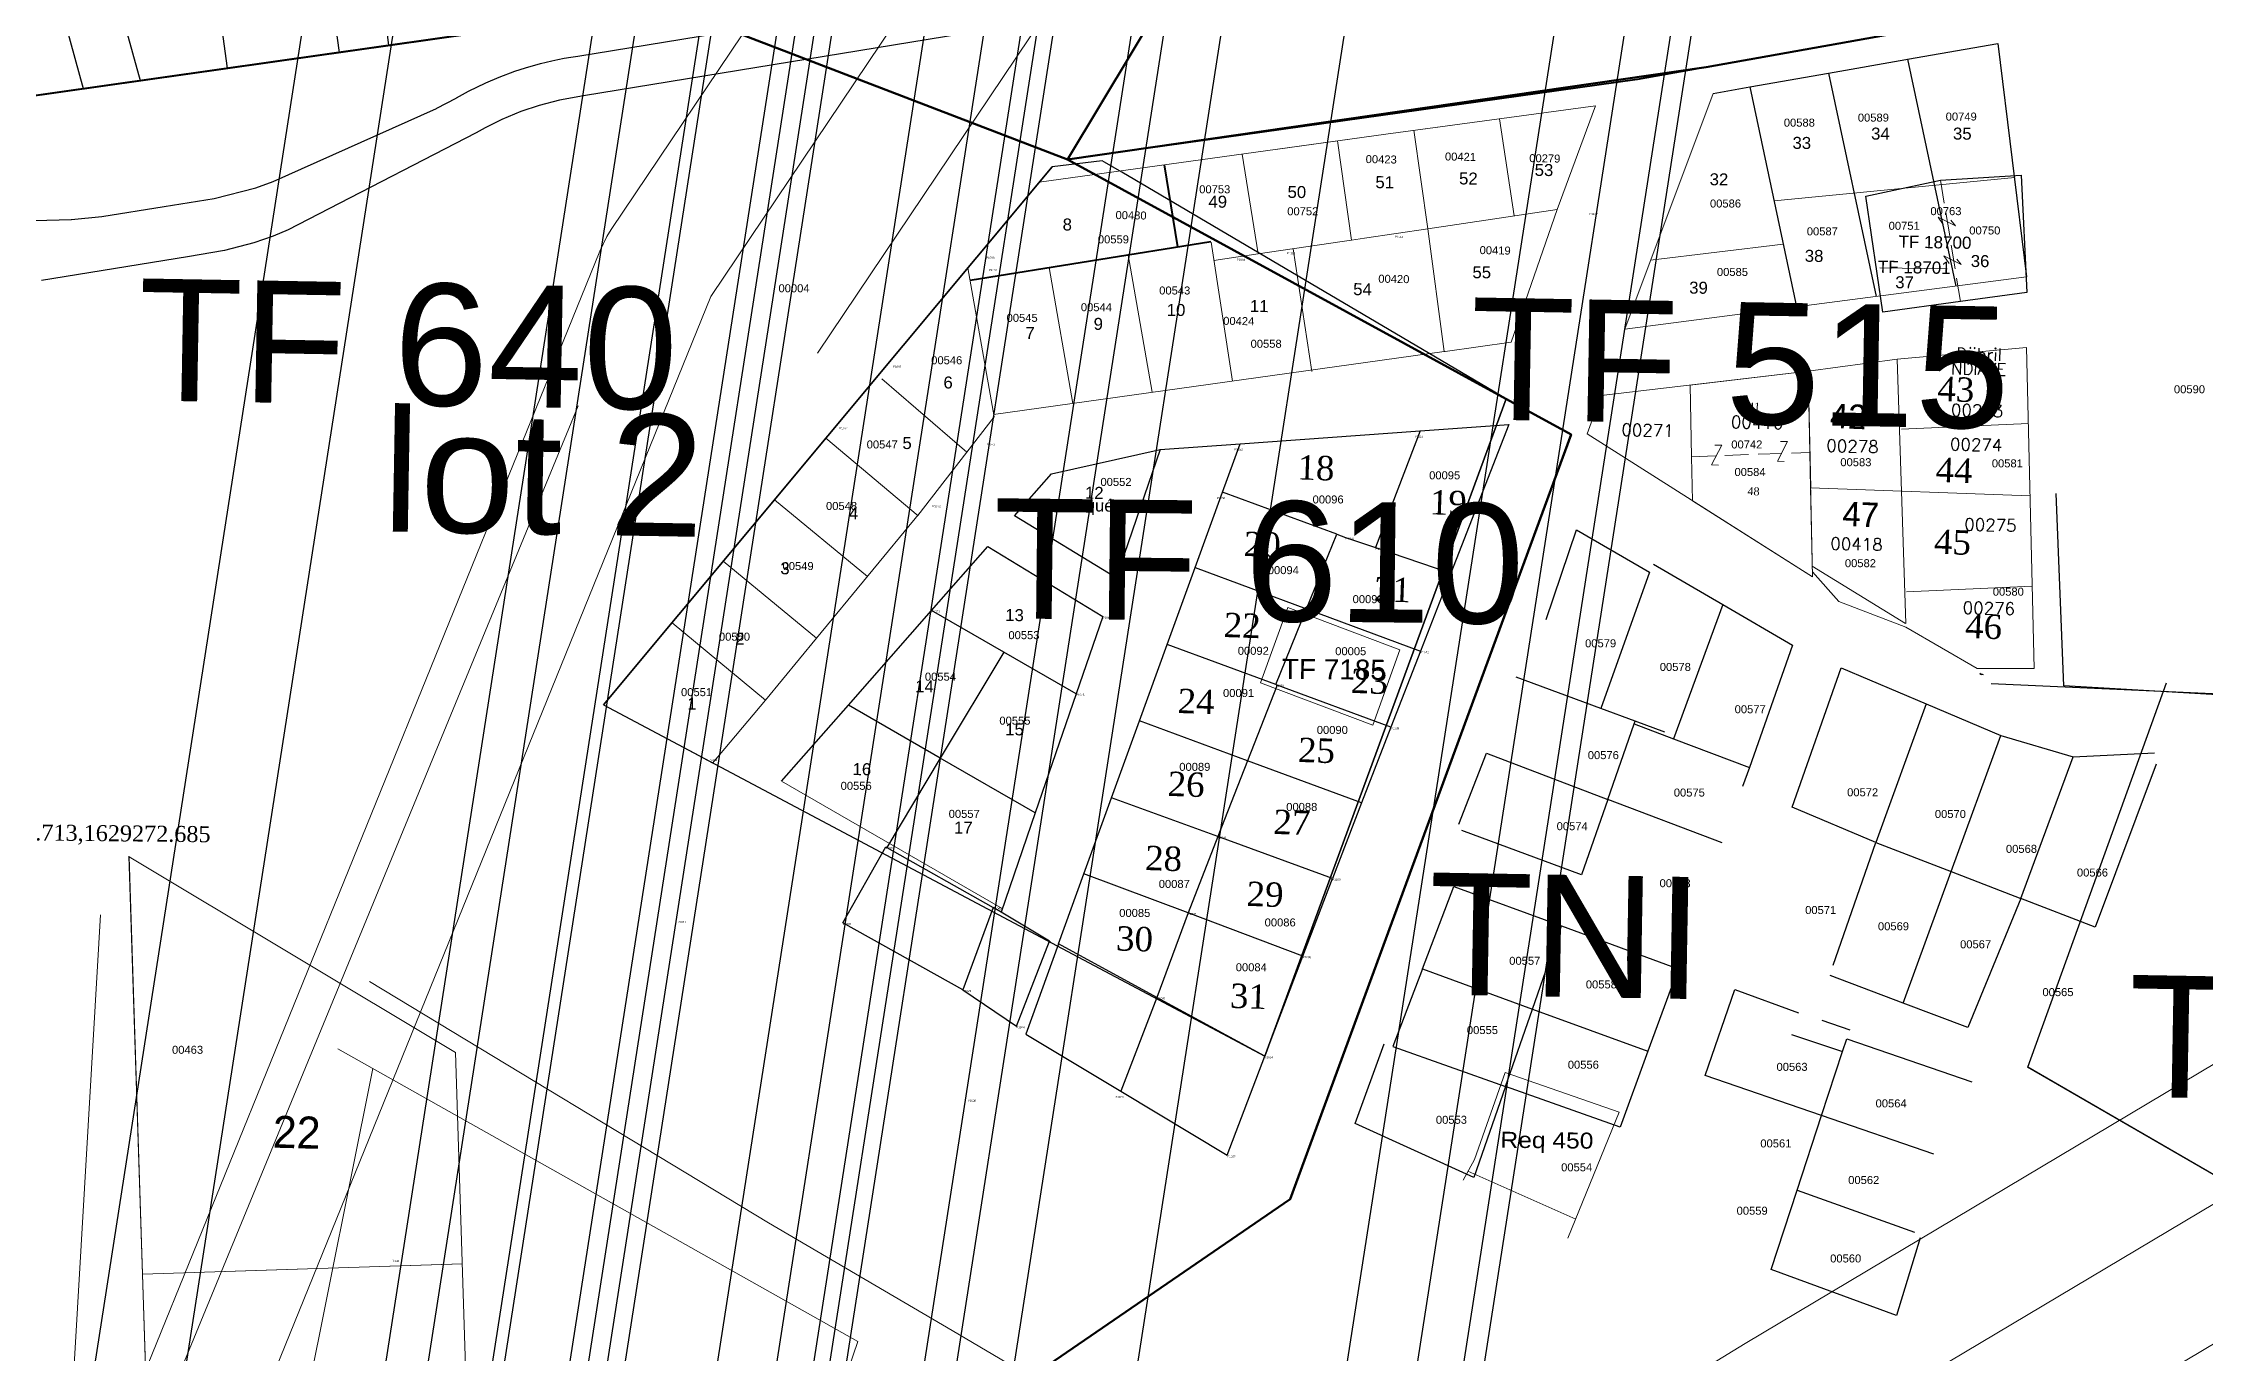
# Model space of a CAD drawing. Header units: metres. Extents: x 0 to 1324930, y 0 to 1631912.
# Drawn here: x 253454.7 to 253725, y 1629217.9 to 1629381.7 of the extents above; entities that cross this region are included whole.
import ezdxf
from ezdxf.enums import TextEntityAlignment as Align

# ---------------------------------------------------------------- set-up
doc = ezdxf.new("R2010")
doc.units = ezdxf.units.M
doc.header["$MEASUREMENT"] = 0
doc.linetypes.add('DGN Style 3', pattern=[4.156684, 2.96906, -1.187624])
for name, color, linetype, lineweight in [('610_515', 7, 'Continuous', 0), ('Autorisation de Morceller', 7, 'Continuous', 0), ('emprise_ht_pik_rufisque', 7, 'Continuous', 0), ('Haute tension', 3, 'Continuous', 0), ('MORCELLEMENT', 7, 'Continuous', 0), ('Numero Parcelles', 7, 'Continuous', 13), ('Numero_TF', 7, 'Continuous', 0), ('Régularisation', 1, 'Continuous', 40), ('Réquisition', 240, 'Continuous', 0)]:
    doc.layers.add(name, color=color, linetype=linetype, lineweight=lineweight)
for name, color, linetype in [('A_revoir_geometrie_aberrante', 7, 'Continuous'), ('A_revoir_niveau_0', 7, 'Continuous'), ('historique_numero_parcelle', 7, 'Continuous'), ('limites_parcelles', 7, 'Continuous'), ('limites_sections', 7, 'Continuous'), ('limites_tf', 7, 'Continuous'), ('numero_lot', 7, 'Continuous'), ('numero_parcelle', 7, 'Continuous'), ('toponymie', 7, 'Continuous')]:
    doc.layers.add(name, color=color, linetype=linetype)
doc.layers.add('Lignes HT Vectorisées', color=6, linetype='Continuous', lineweight=0, true_color=0xff00ff)
doc.styles.add('Style-Arial', font='arial.ttf')
doc.styles.add('Style-FANCY', font='times.ttf')
doc.styles.add('Style-Times New Roman', font='times.ttf')
doc.styles.add('Style-txt', font='txt.shx')

# ---------------------------------------------------------------- blocks, each defined once
blk = doc.blocks.new('*U81')
at = {"layer": 'Réquisition', "color": 3, "linetype": 'Continuous', "lineweight": 13}
for p, q in [((-8.340192, -0.490667, -0.000015), (-4.489091, 10.350776, -0.000015)), ((-4.489091, 10.350776, -0.000015), (9.742604, 5.4016, -0.000015)), ((9.742604, 5.4016, -0.000015), (3.361718, -10.350764, -0.000015)), ((-9.742631, -3.088123, -0.000015), (-8.340192, -0.490667, -0.000015)), ((4.325727, -7.970934, -0.000015), (-9.137345, -1.967074, -0.000015))]:
    blk.add_line(p, q, dxfattribs=at)
blk = doc.blocks.new('*U82')
at = {"lineweight": 0}
blk.add_line((-11.3837, 53.4871, -0.00005), (-7.739915, -58.608863, -0.00005), dxfattribs=at)
at = {"color": 4, "linetype": 'Continuous', "lineweight": 0}
for p, q in [((-9.688445, 1.334955, -0.00005), (30.270345, 2.628136, -0.00005)), ((-8.713782, -28.649208, -0.00005), (31.17864, -27.358175, -0.00005))]:
    blk.add_line(p, q, dxfattribs=at)
at = {"color": 2, "linetype": 'Continuous', "lineweight": 0}
for p, q in [((30.290624, 2.628792, -0.00005), (-9.679875, 1.335233, -0.00005)), ((31.221993, -27.356772, -0.00005), (-8.709497, -28.649069, -0.00005))]:
    blk.add_line(p, q, dxfattribs=at)
at = {"color": 4, "linetype": 'Continuous', "lineweight": 0, "elevation": -0.00005, "flags": 128}
blk.add_lwpolyline([(-11.3837, 53.4871), (29.4318, 29.04934), (32.173641, -57.34168), (-7.739119, -58.633371), (-11.386767, 53.581459)], dxfattribs=at)
at = {"color": 7, "linetype": 'Continuous', "lineweight": 0, "style": 'Style-FANCY'}
blk.add_text('253463.713,1629272.685', height=2, rotation=359.3981, dxfattribs=at).set_placement((-32.14218, 57.63341, -0.00005), align=Align.TOP_LEFT)
at = {"lineweight": 0, "style": 'Style-Arial'}
blk.add_text('T138', height=0.25, rotation=358.4913, dxfattribs=at).set_placement((21.572706, 3.135471, -0.00005), align=Align.TOP_LEFT)
at = {"color": 7, "linetype": 'Continuous', "lineweight": 0, "char_height": 4, "attachment_point": 5, "rotation": 358.49128458, "line_spacing_factor": 0.6, "style": 'Style-FANCY'}
for s, insert in [('\\FFANCY;22', (9.57359, 19.074029, -0.00005)), ('\\FFANCY;21', (10.421872, -13.463775, -0.00005)), ('\\FFANCY;20', (12.356067, -45.194116, -0.00005))]:
    blk.add_mtext(s, dxfattribs=dict(at, insert=insert))

msp = doc.modelspace()

# ---------------------------------------------------------------- linework, layer by layer
at = {"layer": '610_515'}
for p, q in [((253648.74, 1629373.88), (253643.96423, 1629360.91386)), ((253627.79827, 1629358.51416), (253626.0475, 1629370.80607)), ((253604.59311, 1629367.83567), (253606.59999, 1629355.36746)), ((253618.25729, 1629357.09788), (253616.51098, 1629369.49262)), ((253643.96423, 1629360.91386), (253627.79827, 1629358.51416)), ((253617.10643, 1629356.92705), (253606.59999, 1629355.36746)), ((253618.25729, 1629357.09788), (253617.10643, 1629356.92705)), ((253618.25729, 1629357.09788), (253619.88141, 1629357.33897)), ((253619.88141, 1629357.33897), (253627.79827, 1629358.51416)), ((253627.79827, 1629358.51416), (253629.85548, 1629343.16685)), ((253603.81727, 1629354.95439), (253601.05415, 1629354.54423)), ((253606.59999, 1629355.36746), (253603.81727, 1629354.95439)), ((253629.85548, 1629343.16685), (253573.53356, 1629335.29653)), ((253559.55353, 1629339.75341), (253570.17282, 1629330.58703)), ((253573.58291, 1629335.01462), (253564.06923, 1629322.66226))]:
    msp.add_line(p, q, dxfattribs=at)
at = {"layer": '610_515', "flags": 128}
msp.add_lwpolyline([(253629.85548, 1629343.16685), (253627.79827, 1629358.51416), (253643.96423, 1629360.91386), (253638.19314, 1629344.33193), (253629.98171, 1629343.18449), (253629.85548, 1629343.16685)], close=True, dxfattribs=at)
at = {"layer": 'A_revoir_geometrie_aberrante'}
for p in [(253818.61986, 1630923.38749), (253724.3939, 1630908.56345), (253783.36023, 1630905.73622), (253774.25578, 1630899.93366), (253836.71626, 1630891.34258), (253814.74338, 1630885.17909), (253827.94962, 1630881.20231), (253782.48128, 1630855.73806), (253817.74311, 1630841.65067), (253797.24446, 1630828.58239), (253747.95549, 1630826.37614), (253772.91621, 1630823.75877), (253715.06164, 1630775.13962), (253832.15824, 1630762.91725), (253758.56079, 1630716.32), (253733.98882, 1630702.58123), (253767.09052, 1630682.50395), (253854.39451, 1630680.82364), (253862.27647, 1630677.74937), (253858.70299, 1630671.267), (253842.95258, 1630663.93894), (253736.02348, 1630663.7972), (253774.846, 1630654.88448)]:
    msp.add_line(p, (0, 0), dxfattribs=at)
at = {"layer": 'A_revoir_niveau_0', "color": 7, "linetype": 'Continuous', "lineweight": 0}
for p, q in [((253663.44041, 1629375.41037), (253652.40291, 1629345.94422)), ((253622.56778, 1629370.33471), (253648.74, 1629373.88)), ((253622.56778, 1629370.33471), (253579.22197, 1629364.30829)), ((253622.56778, 1629370.33471), (253609.05647, 1629368.45621)), ((253622.56778, 1629370.33471), (253630.87738, 1629371.46033)), ((253702.63396, 1629352.4844), (253652.40291, 1629345.94422)), ((253702.85602, 1629334.17998), (253687.00339, 1629333.4442)), ((253703.33345, 1629313.86027), (253687.62176, 1629313.13103)), ((253574.60929, 1629273.58003), (253547.01618, 1629289.4809)), ((253461.89129, 1629272.77319), (253454.79167, 1629150.79479)), ((253545.37721, 1629234.2929), (253495.54015, 1629264.44635)), ((253474.71606, 1629147.88162), (253495.96005, 1629253.58168)), ((253491.57546, 1629256.05159), (253556.53847, 1629219.45683)), ((253568.36266, 1629220.83099), (253545.37721, 1629234.2929)), ((253556.53847, 1629219.45683), (253549.13345, 1629197.79933)), ((253614.09317, 1629193.94721), (253568.36266, 1629220.83099))]:
    msp.add_line(p, q, dxfattribs=at)
at = {"layer": 'A_revoir_niveau_0', "color": 2, "lineweight": 0, "ltscale": 39.366323}
for p, q in [((253703.57577, 1629303.54686), (253702.63292, 1629343.67528)), ((253696.4588, 1629303.56776), (253703.57577, 1629303.54686))]:
    msp.add_line(p, q, dxfattribs=at)
at = {"layer": 'A_revoir_niveau_0', "color": 7, "linetype": 'Continuous', "lineweight": 0, "ltscale": 39.366323}
msp.add_line((253687.52248, 1629309.17532), (253686.46721, 1629342.21317), dxfattribs=at)
at = {"layer": 'A_revoir_niveau_0', "color": 7, "linetype": 'DGN Style 3', "lineweight": 0}
msp.add_line((253660.76911, 1629330.02363), (253675.57001, 1629330.54885), dxfattribs=at)
at = {"layer": 'A_revoir_niveau_0', "color": 1, "lineweight": 0, "ltscale": 39.366323}
for p, q in [((253660.8812, 1629324.51268), (253660.76911, 1629330.02363)), ((253675.55402, 1629330.54828), (253675.64088, 1629326.14217)), ((253675.86062, 1629314.99569), (253660.8812, 1629324.51268)), ((253675.64088, 1629326.14217), (253675.86062, 1629314.99569))]:
    msp.add_line(p, q, dxfattribs=at)
at = {"layer": 'A_revoir_niveau_0', "color": 1, "linetype": 'Continuous', "elevation": 1.45707, "flags": 128}
for points in [[(253949.02626, 1629437.68151), (253789.18954, 1629414.72673), (253732.24255, 1629409.4546), (253732.18866, 1629409.44961), (253726.70953, 1629408.55376), (253522.26346, 1629375.12636), (253519.28912, 1629374.58897), (253516.73208, 1629373.91893), (253514.44781, 1629373.14816), (253512.08173, 1629372.16596), (253509.99114, 1629371.129), (253508.8548, 1629370.49309), (253489.16624, 1629360.31521), (253485.37712, 1629358.3807), (253483.4698, 1629357.58648), (253481.08455, 1629356.74738), (253477.42048, 1629355.76955), (253472.78218, 1629355.0124), (253454.53679, 1629352.03405)], [(253438.48745, 1629359.12575), (253458.25823, 1629359.67818), (253458.27138, 1629359.67855), (253458.27594, 1629359.67898), (253462.07689, 1629360.04191), (253462.08715, 1629360.04346), (253469.85113, 1629361.27414), (253476.13023, 1629362.29235), (253481.32284, 1629363.62969), (253483.48058, 1629364.42038), (253503.87972, 1629373.545), (253503.91966, 1629373.56287), (253506.36957, 1629374.83187), (253506.40495, 1629374.85019), (253507.91063, 1629375.68553), (253510.06627, 1629376.7422), (253511.73936, 1629377.4594), (253513.6992, 1629378.19235), (253515.03979, 1629378.63024), (253516.88583, 1629379.1524), (253516.89007, 1629379.15349), (253518.2971, 1629379.49044), (253518.30848, 1629379.49295), (253519.05089, 1629379.64981), (253519.83558, 1629379.80029), (253520.6786, 1629379.94462), (253520.96636, 1629379.9898), (253521.55347, 1629380.0756), (253731.55462, 1629414.40851)]]:
    msp.add_lwpolyline(points, dxfattribs=at)
at = {"layer": 'A_revoir_niveau_0', "color": 7, "lineweight": 0, "ltscale": 39.366323, "flags": 128}
for points in [[(253675.66479, 1629326.14131), (253675.35108, 1629340.73002), (253686.46721, 1629342.21317), (253702.63292, 1629343.67528), (253703.57577, 1629303.54686), (253696.4588, 1629303.56776)], [(253675.64096, 1629326.14217), (253703.06827, 1629325.14659)], [(253675.84432, 1629316.34011), (253687.49687, 1629309.16752)], [(253696.4588, 1629303.56776), (253687.5264, 1629308.73039), (253679.16721, 1629311.91709), (253675.85847, 1629315.6407)]]:
    msp.add_lwpolyline(points, dxfattribs=at)
at = {"layer": 'A_revoir_niveau_0', "color": 1, "lineweight": 0, "ltscale": 39.366323, "flags": 128}
msp.add_lwpolyline([(253675.351, 1629340.73001), (253675.5541, 1629330.5483), (253675.64096, 1629326.14218), (253675.86069, 1629314.9957), (253660.88128, 1629324.5127), (253660.76918, 1629330.02365), (253660.59323, 1629338.97514), (253675.351, 1629340.73001)], close=True, dxfattribs=at)
msp.add_lwpolyline([(253647.72648, 1629332.87038), (253675.86062, 1629314.99569)], dxfattribs=at)
at = {"layer": 'A_revoir_niveau_0', "color": 1, "lineweight": 0, "ltscale": 39.366323}
msp.add_3dface([(253675.351, 1629340.73), (253675.86062, 1629314.99569), (253647.72648, 1629332.87038), (253649.47348, 1629337.65286)], dxfattribs=at)
at = {"layer": 'Autorisation de Morceller', "color": 7, "linetype": 'Continuous', "lineweight": 0}
for p, q in [((253552.5488, 1629332.31843), (253558.95986, 1629340.00151)), ((253546.14773, 1629324.63525), (253552.5488, 1629332.31843)), ((253564.08783, 1629322.64668), (253552.5488, 1629332.31843)), ((253539.74667, 1629316.95207), (253546.14773, 1629324.63525)), ((253546.14773, 1629324.63525), (253557.7676, 1629315.04266)), ((253564.32028, 1629322.98821), (253551.40622, 1629307.32906)), ((253533.3456, 1629309.26889), (253539.74667, 1629316.95207)), ((253551.40622, 1629307.32906), (253539.74667, 1629316.95207)), ((253524.78734, 1629299.00823), (253533.3456, 1629309.26889)), ((253533.3456, 1629309.26889), (253545.03484, 1629299.61556)), ((253545.03484, 1629299.61556), (253551.40622, 1629307.32906)), ((253545.03484, 1629299.61556), (253538.39179, 1629291.74491)), ((253538.39179, 1629291.74491), (253524.78734, 1629299.00823))]:
    msp.add_line(p, q, dxfattribs=at)
at = {"layer": 'emprise_ht_pik_rufisque', "color": 1}
for p, q in [((253525.74159, 1629358.41202), (253684.0951, 1629593.89178)), ((253708.88531, 1629576.99558), (253551.50254, 1629342.95935)), ((253667.47179, 1629219.23668), (253981.39673, 1629406.27601)), ((253996.83879, 1629380.55551), (253682.97305, 1629193.55183)), ((253524.29115, 1629355.68538), (253525.19851, 1629357.54156)), ((253525.19851, 1629357.54156), (253525.74159, 1629358.41202)), ((253425.56498, 1629112.57504), (253524.29115, 1629355.68538)), ((253351.40631, 1629026.03234), (253667.47179, 1629219.23668))]:
    msp.add_line(p, q, dxfattribs=at)
at = {"layer": 'Haute tension', "color": 7, "linetype": 'Continuous', "lineweight": 0}
msp.add_line((253521.60485, 1629336.37569), (253428.10443, 1629109.57986), dxfattribs=at)
at = {"layer": 'Lignes HT Vectorisées', "color": 5, "flags": 128}
for points in [[(252300.51846, 1628679.7793), (252309.3366, 1628700.77108), (252580.07717, 1628648.77369), (252824.63213, 1628734.41955), (253013.71055, 1628846.69242), (253204.21108, 1628962.6464), (253437.57414, 1629102.28059), (253538.1889, 1629350.04156), (253696.54241, 1629585.52132), (253756.66915, 1629670.28747)], [(252300.51846, 1628679.7793), (252535.31164, 1628633.24788), (252681.57693, 1628604.66946), (252988.81854, 1628790.47889), (253359.18328, 1629013.20574), (253675.22229, 1629206.39446), (253989.1178, 1629393.41569), (254273.85418, 1629565.67267)]]:
    msp.add_lwpolyline(points, dxfattribs=at)
at = {"layer": 'limites_parcelles'}
for p, q in [((253497.9464, 1629381.42702), (253495.72782, 1629398.92302)), ((253462.82904, 1629391.69479), (253466.84443, 1629377.01768)), ((253455.97304, 1629389.80326), (253459.74636, 1629376.01126)), ((253477.7659, 1629378.56377), (253476.35486, 1629388.8498)), ((253490.31278, 1629390.9374), (253491.73756, 1629380.5433)), ((253687.74951, 1629379.67707), (253699.04251, 1629381.6592)), ((253699.04251, 1629381.6592), (253702.63396, 1629352.4844)), ((253491.73756, 1629380.5433), (253477.7659, 1629378.56377)), ((253668.03782, 1629376.2173), (253677.89367, 1629377.94718)), ((253677.89367, 1629377.94718), (253687.53134, 1629379.63877)), ((253677.89367, 1629377.94718), (253683.83701, 1629350.037)), ((253687.53134, 1629379.63877), (253687.74951, 1629379.67707)), ((253687.74951, 1629379.67707), (253693.7854, 1629351.3323)), ((253663.44041, 1629375.41037), (253668.03782, 1629376.2173)), ((253668.03782, 1629376.2173), (253673.88862, 1629348.7417)), ((253604.3266, 1629331.64213), (253626.85455, 1629333.25978)), ((253626.85455, 1629333.25978), (253621.26085, 1629318.66073)), ((253626.85455, 1629333.25978), (253637.92738, 1629334.05488)), ((253637.92738, 1629334.05488), (253630.67715, 1629315.45041)), ((253580.78201, 1629327.89581), (253594.36137, 1629330.92674)), ((253594.36131, 1629330.92656), (253588.83876, 1629314.89281)), ((253594.36131, 1629330.92656), (253604.3266, 1629331.64213)), ((253594.36137, 1629330.92674), (253594.36131, 1629330.92656)), ((253602.12655, 1629325.58245), (253604.3266, 1629331.64213)), ((253576.15404, 1629322.63064), (253580.78201, 1629327.89581)), ((253598.71687, 1629316.19132), (253602.12655, 1629325.58245)), ((253616.42127, 1629320.33896), (253602.12655, 1629325.58245)), ((253707.27414, 1629301.37825), (253706.31512, 1629325.40517)), ((253588.83876, 1629314.89281), (253576.15404, 1629322.63064)), ((253565.77685, 1629310.82465), (253572.80285, 1629318.81803)), ((253572.80285, 1629318.81803), (253587.17172, 1629310.05286)), ((253612.64166, 1629311.0254), (253616.42127, 1629320.33896)), ((253616.42127, 1629320.33896), (253617.51322, 1629319.93842)), ((253617.51322, 1629319.93842), (253621.26085, 1629318.66073)), ((253621.26085, 1629318.66073), (253630.67715, 1629315.45041)), ((253642.5727, 1629309.66459), (253646.38984, 1629320.87314)), ((253646.38984, 1629320.87314), (253655.49284, 1629315.58459)), ((253595.22054, 1629306.56152), (253598.71687, 1629316.19132)), ((253598.71687, 1629316.19132), (253612.64166, 1629311.0254)), ((253656.01442, 1629316.58083), (253664.65237, 1629311.55332)), ((253630.67715, 1629315.45041), (253626.89241, 1629305.73855)), ((253655.49284, 1629315.58459), (253649.4106, 1629298.57976)), ((253555.37296, 1629298.98829), (253565.77685, 1629310.82465)), ((253574.81356, 1629305.61713), (253565.77685, 1629310.82465)), ((253608.79467, 1629301.54577), (253612.64166, 1629311.0254)), ((253612.64166, 1629311.0254), (253626.89241, 1629305.73855)), ((253664.65237, 1629311.55332), (253658.50514, 1629294.77152)), ((253664.65237, 1629311.55332), (253673.36786, 1629306.48069)), ((253587.17172, 1629310.05286), (253583.85027, 1629300.40961)), ((253574.81356, 1629305.61713), (253566.86693, 1629292.36475)), ((253583.85027, 1629300.40961), (253574.81356, 1629305.61713)), ((253591.75912, 1629297.0279), (253595.22054, 1629306.56152)), ((253608.79467, 1629301.54577), (253595.22054, 1629306.56152)), ((253626.89241, 1629305.73855), (253623.18612, 1629296.22802)), ((253673.36786, 1629306.48069), (253667.98317, 1629291.20458)), ((253649.4106, 1629298.57976), (253638.85617, 1629302.47163)), ((253673.31932, 1629286.24598), (253679.44505, 1629303.62435)), ((253679.44505, 1629303.62435), (253690.06334, 1629299.14119)), ((253583.85027, 1629300.40961), (253578.72561, 1629285.53104)), ((253608.97924, 1629301.47757), (253605.27742, 1629292.03278)), ((253608.97924, 1629301.47757), (253608.79467, 1629301.54577)), ((253623.18612, 1629296.22802), (253608.97924, 1629301.47757)), ((253734.99811, 1629299.74839), (253707.27414, 1629301.37825)), ((253547.01618, 1629289.4809), (253555.37296, 1629298.98829)), ((253566.86693, 1629292.36475), (253555.37296, 1629298.98829)), ((253588.27017, 1629287.41843), (253591.75912, 1629297.0279)), ((253605.27742, 1629292.03278), (253591.75912, 1629297.0279)), ((253653.70311, 1629296.99693), (253649.4106, 1629298.57976)), ((253653.57431, 1629296.62718), (253653.70311, 1629296.99693)), ((253657.43153, 1629295.6221), (253653.70311, 1629296.99693)), ((253690.06334, 1629299.14119), (253683.77917, 1629281.82798)), ((253690.06334, 1629299.14119), (253699.41744, 1629295.19178)), ((253623.18612, 1629296.22802), (253619.52693, 1629286.76747)), ((253650.29345, 1629287.20833), (253653.57431, 1629296.62718)), ((253653.57431, 1629296.62718), (253658.50514, 1629294.77152)), ((253658.50514, 1629294.77152), (253667.98317, 1629291.20458)), ((253693.21484, 1629278.17838), (253699.41744, 1629295.19178)), ((253699.41744, 1629295.19178), (253708.43742, 1629292.53438)), ((253566.86693, 1629292.36475), (253560.16686, 1629281.19121)), ((253578.72561, 1629285.53104), (253566.86693, 1629292.36475)), ((253605.27742, 1629292.03278), (253601.56034, 1629282.54903)), ((253619.52693, 1629286.76747), (253605.27742, 1629292.03278)), ((253631.65486, 1629284.11334), (253635.1375, 1629292.99164)), ((253635.1375, 1629292.99164), (253650.29345, 1629287.20833)), ((253701.8917, 1629274.82227), (253708.43742, 1629292.53438)), ((253708.43742, 1629292.53438), (253718.6209, 1629293.00915)), ((253718.82995, 1629291.6216), (253711.18665, 1629271.25626)), ((253667.98317, 1629291.20458), (253667.14147, 1629288.81674)), ((253584.81303, 1629277.89657), (253588.27017, 1629287.41843)), ((253601.56034, 1629282.54903), (253588.27017, 1629287.41843)), ((253619.52693, 1629286.76747), (253615.86775, 1629277.30693)), ((253650.29345, 1629287.20833), (253647.00876, 1629277.77847)), ((253664.56338, 1629281.76311), (253650.29345, 1629287.20833)), ((253683.77917, 1629281.82798), (253673.31932, 1629286.24598)), ((253578.72561, 1629285.53104), (253574.45479, 1629273.13147)), ((253647.00876, 1629277.77847), (253632.05781, 1629283.32262)), ((253554.68359, 1629271.76828), (253560.04789, 1629281.25801)), ((253560.04789, 1629281.25801), (253560.16686, 1629281.19121)), ((253560.16686, 1629281.19121), (253573.48763, 1629273.71291)), ((253601.56034, 1629282.54903), (253597.8242, 1629273.01667)), ((253615.86775, 1629277.30693), (253601.56034, 1629282.54903)), ((253678.47202, 1629266.50674), (253683.77917, 1629281.82798)), ((253683.77917, 1629281.82798), (253693.21484, 1629278.17838)), ((253687.2207, 1629261.7368), (253693.21484, 1629278.17838)), ((253693.21484, 1629278.17838), (253701.8917, 1629274.82227)), ((253581.64674, 1629269.1758), (253584.81303, 1629277.89657)), ((253597.8242, 1629273.01667), (253584.81303, 1629277.89657)), ((253612.17994, 1629267.63247), (253615.86775, 1629277.30693)), ((253627.11236, 1629266.02968), (253631.03798, 1629276.31626)), ((253631.03798, 1629276.31626), (253644.48792, 1629271.38951)), ((253573.48763, 1629273.71291), (253569.70021, 1629263.4051)), ((253574.45479, 1629273.13147), (253573.48763, 1629273.71291)), ((253580.4963, 1629269.4994), (253574.45479, 1629273.13147)), ((253597.8242, 1629273.01667), (253593.93622, 1629262.46978)), ((253612.17994, 1629267.63247), (253597.8242, 1629273.01667)), ((253701.8917, 1629274.82227), (253695.29978, 1629258.69106)), ((253711.18665, 1629271.25626), (253701.8917, 1629274.82227)), ((253569.70021, 1629263.4051), (253554.68359, 1629271.76828)), ((253640.86952, 1629261.00246), (253644.48792, 1629271.38951)), ((253644.48792, 1629271.38951), (253659.09719, 1629266.03808)), ((253576.37089, 1629258.85606), (253580.4963, 1629269.4994)), ((253581.64674, 1629269.1758), (253577.5447, 1629257.87773)), ((253593.93622, 1629262.46978), (253581.64674, 1629269.1758)), ((253607.41013, 1629255.11744), (253612.17994, 1629267.63247)), ((253627.11236, 1629266.02968), (253623.41587, 1629256.34351)), ((253627.11236, 1629266.02968), (253640.86952, 1629261.00246)), ((253659.09719, 1629266.03808), (253655.30491, 1629255.72739)), ((253687.2207, 1629261.7368), (253678.08526, 1629265.18078)), ((253569.70021, 1629263.4051), (253576.37089, 1629258.85606)), ((253593.93622, 1629262.46978), (253589.429, 1629250.73565)), ((253607.41013, 1629255.11744), (253593.93622, 1629262.46978)), ((253662.47028, 1629252.72479), (253666.14734, 1629263.45559)), ((253666.14734, 1629263.45559), (253674.10764, 1629260.53971)), ((253695.29978, 1629258.69106), (253687.2207, 1629261.7368)), ((253637.50112, 1629251.33306), (253640.86952, 1629261.00246)), ((253640.86952, 1629261.00246), (253655.30491, 1629255.72739)), ((253677.02515, 1629259.63591), (253680.54051, 1629258.40594)), ((253577.5447, 1629257.87773), (253589.429, 1629250.73565)), ((253618.72669, 1629246.71589), (253622.35501, 1629256.66614)), ((253623.41587, 1629256.34351), (253637.50112, 1629251.33306)), ((253673.26848, 1629257.82114), (253679.6361, 1629255.70456)), ((253679.6361, 1629255.70456), (253680.15223, 1629257.27842)), ((253680.15223, 1629257.27842), (253695.80471, 1629251.90766)), ((253602.73015, 1629242.74209), (253607.41013, 1629255.11744)), ((253655.30491, 1629255.72739), (253651.8158, 1629246.241)), ((253677.01476, 1629247.71116), (253679.6361, 1629255.70456)), ((253637.50112, 1629251.33306), (253633.53553, 1629239.94936)), ((253651.8158, 1629246.241), (253637.50112, 1629251.33306)), ((253677.01476, 1629247.71116), (253662.47028, 1629252.72479)), ((253589.429, 1629250.73565), (253602.73015, 1629242.74209)), ((253633.53553, 1629239.94936), (253618.72669, 1629246.71589)), ((253673.95947, 1629238.39446), (253677.01476, 1629247.71116)), ((253691.04483, 1629242.87485), (253677.01476, 1629247.71116)), ((253670.6967, 1629228.44512), (253673.95947, 1629238.39446)), ((253673.95947, 1629238.39446), (253688.60562, 1629233.13215)), ((253689.33879, 1629232.4101), (253686.36991, 1629222.7295)), ((253686.36991, 1629222.7295), (253670.6967, 1629228.44512))]:
    msp.add_line(p, q, dxfattribs=at)
at = {"layer": 'limites_sections', "color": 112, "linetype": 'Continuous', "lineweight": 40, "flags": 128}
for points in [[(254266.72124, 1629287.51673), (254172.48417, 1629409.31925), (254097.22164, 1629442.49494), (254024.76813, 1629444.48435), (253971.49352, 1629433.82949), (253653.94722, 1629377.17001), (253582.75022, 1629367.14207), (253798.76793, 1629726.38387), (253856.42036, 1629838.71662), (253802.99925, 1630025.997), (253799.36956, 1630038.16252), (253786.53856, 1630083.23103), (253799.36956, 1630038.16252), (253907.40539, 1630046.33621), (253955.51113, 1630039.11967), (254024.76813, 1629997.35713), (254129.31023, 1629944.47073), (254144.35091, 1629962.85453), (254275.33492, 1629929.18652)], [(254266.72124, 1629287.51673), (254172.48417, 1629409.31925), (254097.22164, 1629442.49494), (254024.76813, 1629444.48435), (253971.49352, 1629433.82949), (253662.59302, 1629378.69766), (253582.75022, 1629367.14207), (253798.76793, 1629726.38387), (253856.42036, 1629838.71662), (253802.99925, 1630025.997), (253799.36956, 1630038.16252), (253786.53856, 1630083.23103), (253799.36956, 1630038.16252), (253907.40539, 1630046.33621), (253955.51113, 1630039.11967), (254024.76813, 1629997.35713), (254129.31023, 1629944.47073), (254144.35091, 1629962.85453), (254275.33492, 1629929.18652)], [(253799.36956, 1630038.16252), (253856.42032, 1629838.7166), (253798.76793, 1629726.38384), (253582.75022, 1629367.14207), (253514.63591, 1629393.29182), (253503.68044, 1629399.74735), (253463.16064, 1629612.88736), (253394.94697, 1629619.27583), (253335.50021, 1629603.46312), (253325.48823, 1629598.58362), (253296.43383, 1629591.04183), (253239.42311, 1629594.89294), (253258.48029, 1629694.07782), (253239.84941, 1629709.10854), (253235.59543, 1629794.86585), (253237.80426, 1629775.92513), (253237.80426, 1629775.92513), (253264.68264, 1629775.42816), (253276.08156, 1629797.15961), (253283.21815, 1629825.84344), (253264.42056, 1629860.90563), (253292.36857, 1629875.25951), (253349.87463, 1629905.00727), (253520.67758, 1630008.00346)], [(252919.31833, 1629642.67521), (253000.11128, 1629763.48946), (253052.3, 1629847.28), (253052.3, 1629847.28), (253140.06562, 1629837.2331), (253140.06562, 1629837.2331), (253235.59543, 1629794.86585), (253239.84941, 1629709.10854), (253258.48029, 1629694.07782), (253239.42311, 1629594.89294), (253296.43383, 1629591.04183), (253325.48823, 1629598.58362), (253335.48931, 1629603.43379), (253394.94697, 1629619.27583), (253463.16064, 1629612.88736), (253503.68044, 1629399.74735), (253514.63591, 1629393.29182), (253582.75022, 1629367.14207), (253645.72438, 1629332.79686), (253610.60438, 1629237.23282), (253568.74235, 1629208.53636), (253491.69353, 1628988.97111), (253348.98947, 1629069.99709), (252794.47787, 1629392.61618)]]:
    msp.add_lwpolyline(points, dxfattribs=at)
msp.add_lwpolyline([(254266.73016, 1629287.7978), (254255.5318, 1628934.7207), (254250.7693, 1628842.2487), (254252.60445, 1628732.8039), (254244.31396, 1628604.77554), (254169.03575, 1628626.00115), (253998.55698, 1628699.30707), (253949.11819, 1628726.58373), (253891.31746, 1628762.51784), (253742.5859, 1628844.83871), (253570.65522, 1628943.91608), (253545.43077, 1628958.16046), (253491.69353, 1628988.97111), (253568.74235, 1629208.53636), (253610.60438, 1629237.23282), (253645.72438, 1629332.79686), (253582.75022, 1629367.14207), (253662.59302, 1629378.69766), (253971.49352, 1629433.82949), (254024.76813, 1629444.48435), (254097.22164, 1629442.49494), (254172.48417, 1629409.31925), (254266.73016, 1629287.7978)], close=True, dxfattribs=at)
at = {"layer": 'limites_tf', "color": 5, "linetype": 'Continuous', "lineweight": 40}
for p, q in [((253524.28096, 1629385.16027), (253372.40071, 1629363.62859)), ((253524.28533, 1629385.15616), (253418.30187, 1629370.13577)), ((253491.73756, 1629380.5433), (253418.30187, 1629370.13577))]:
    msp.add_line(p, q, dxfattribs=at)
at = {"layer": 'limites_tf', "color": 1, "linetype": 'Continuous', "lineweight": 30}
for p, q in [((253524.78734, 1629299.00823), (253580.82663, 1629366.23325)), ((253637.58475, 1629337.26499), (253607.41013, 1629255.11744))]:
    msp.add_line(p, q, dxfattribs=at)
at = {"layer": 'limites_tf', "color": 5, "linetype": 'Continuous', "lineweight": 30}
for p, q in [((253691.87, 1629364.59), (253701.94, 1629365.21)), ((253701.94, 1629365.21), (253702.67, 1629350.53)), ((253702.67, 1629350.53), (253694.37, 1629349.41)), ((253702.76897, 1629253.74649), (253720.12859, 1629301.76007)), ((253769.87445, 1629214.89994), (253702.76567, 1629253.73736)), ((253769.87775, 1629214.90907), (253702.76897, 1629253.74649))]:
    msp.add_line(p, q, dxfattribs=at)
at = {"layer": 'limites_tf', "color": 7, "linetype": 'DGN Style 3', "lineweight": 0}
msp.add_line((253694.37, 1629349.41), (253691.87, 1629364.59), dxfattribs=at)
at = {"layer": 'limites_tf', "color": 5, "linetype": 'Continuous', "lineweight": 40, "flags": 128}
msp.add_lwpolyline([(253408.96531, 1629421.46835), (253418.11281, 1629371.17526), (253418.30187, 1629370.13577), (253425.35048, 1629371.13417), (253427.90537, 1629371.38142), (253436.31189, 1629372.68784), (253436.31204, 1629372.68679), (253492.11541, 1629380.59098), (253524.29401, 1629385.14884), (253514.62529, 1629393.30075), (253514.63064, 1629393.3071), (253513.96916, 1629393.86425), (253408.68607, 1629423.05909), (253408.96531, 1629421.46835)], close=True, dxfattribs=at)
at = {"layer": 'limites_tf', "color": 5, "lineweight": 40, "flags": 128}
msp.add_lwpolyline([(253436.31182, 1629372.68824), (253524.28533, 1629385.15616), (253514.62529, 1629393.30075), (253514.63064, 1629393.3071), (253513.96916, 1629393.86425), (253408.68607, 1629423.05909), (253408.72915, 1629422.82199), (253408.97482, 1629421.47007), (253408.96531, 1629421.46835), (253418.11281, 1629371.17526), (253418.30187, 1629370.13577), (253425.35041, 1629371.13473), (253436.31182, 1629372.68824)], close=True, dxfattribs=at)
at = {"layer": 'limites_tf', "color": 5, "linetype": 'Continuous', "lineweight": 30, "flags": 128}
for points in [[(253587.1043, 1629366.99693), (253580.82592, 1629366.23284), (253524.78664, 1629299.00782), (253607.41013, 1629255.11744), (253637.58475, 1629337.26499), (253636.86593, 1629337.68836), (253589.54479, 1629365.55953), (253587.39625, 1629366.82497), (253587.1043, 1629366.99693)], [(253691.87, 1629364.59), (253701.94, 1629365.21), (253702.67, 1629350.53), (253694.37, 1629349.41), (253684.67, 1629348.09), (253682.53, 1629362.57), (253691.87, 1629364.59)]]:
    msp.add_lwpolyline(points, close=True, dxfattribs=at)
msp.add_lwpolyline([(253698.21755, 1629301.6818), (253721.29439, 1629300.63629), (253741.42931, 1629299.72407), (253742.53979, 1629299.67376)], dxfattribs=at)
at = {"layer": 'limites_tf', "color": 5, "linetype": 'Continuous', "lineweight": 30, "extrusion": (0, 0, -1)}
msp.add_arc((-253697.29164, 1629303.78574), 1, 272.569075, 300.339233, dxfattribs=at)
at = {"layer": 'limites_tf', "color": 5, "linetype": 'Continuous', "lineweight": 30}
msp.add_arc((253697.29164, 1629303.78574), 1, 239.660767, 256.144589, dxfattribs=at)
at = {"layer": 'MORCELLEMENT', "color": 7, "linetype": 'Continuous', "lineweight": 0}
for p, q in [((253573.58291, 1629335.01462), (253570.32355, 1629353.6337)), ((253583.44322, 1629336.68129), (253580.47145, 1629353.65748)), ((253593.35287, 1629338.06604), (253590.3476, 1629355.23365)), ((253610.94593, 1629356.01258), (253613.31289, 1629340.68155))]:
    msp.add_line(p, q, dxfattribs=at)
at = {"layer": 'MORCELLEMENT', "color": 7, "linetype": 'Continuous', "lineweight": 0, "flags": 128}
msp.add_lwpolyline([(253600.69909, 1629356.84397), (253603.38185, 1629339.46747)], dxfattribs=at)
at = {"layer": 'numero_lot', "color": 1, "linetype": 'Continuous', "lineweight": 0}
msp.add_line((253684.28749, 1629353.60238, -555362.70023), (253692.72546, 1629353.51373, -555362.70023), dxfattribs=at)
at = {"layer": 'numero_lot', "color": 7, "linetype": 'Continuous', "lineweight": 0, "elevation": -555362.70023, "flags": 128}
for points in [[(253692.21545, 1629359.01528), (253691.56822, 1629359.96271), (253693.74073, 1629358.87032), (253693.17709, 1629359.5605)], [(253692.93645, 1629354.16693), (253692.28922, 1629355.11436), (253694.46173, 1629354.02197), (253693.89809, 1629354.71215)]]:
    msp.add_lwpolyline(points, dxfattribs=at)
at = {"layer": 'numero_tf', "color": 5, "linetype": 'Continuous', "lineweight": 13}
for p, q in [((253606.89003, 1629301.75548), (253610.29902, 1629311.16019)), ((253610.29902, 1629311.16019), (253624.31424, 1629305.87267)), ((253624.31424, 1629305.87267), (253620.90526, 1629296.46796)), ((253620.90526, 1629296.46796), (253606.89003, 1629301.75548))]:
    msp.add_line(p, q, dxfattribs=at)
at = {"layer": 'Régularisation', "color": 7, "linetype": 'Continuous', "lineweight": 0}
for p, q in [((253636.7646, 1629372.25781), (253638.57799, 1629360.11432)), ((253671.07021, 1629361.97706), (253701.17627, 1629364.9081)), ((253672.21939, 1629356.58051), (253655.64461, 1629354.59838))]:
    msp.add_line(p, q, dxfattribs=at)
at = {"layer": 'Régularisation', "color": 1, "linetype": 'Continuous', "lineweight": 40}
for p, q in [((253596.54449, 1629356.23889), (253594.89846, 1629366.48781)), ((253570.597, 1629352.07159), (253600.68973, 1629356.90463))]:
    msp.add_line(p, q, dxfattribs=at)
at = {"layer": 'Régularisation', "color": 7, "linetype": 'Continuous', "lineweight": 0, "flags": 128}
for points in [[(253663.66435, 1629331.48061), (253664.54484, 1629331.47136), (253663.26894, 1629329.0261), (253664.10538, 1629328.96292)], [(253671.8858, 1629331.92391), (253672.76629, 1629331.91466), (253671.49038, 1629329.4694), (253672.32682, 1629329.40622)]]:
    msp.add_lwpolyline(points, dxfattribs=at)

# ---------------------------------------------------------------- block references
at = {"layer": 'A_revoir_niveau_0', "lineweight": 0}
msp.add_blockref('*U82', (253476.85121, 1629226.53846, 0.00005), dxfattribs=at)
at = {"layer": 'Réquisition', "color": 3, "linetype": 'Continuous', "lineweight": 13}
msp.add_blockref('*U81', (253641.95109, 1629242.71322, 0.00002), dxfattribs=at)

# ---------------------------------------------------------------- texts
at = {"layer": 'Autorisation de Morceller', "color": 4, "linetype": 'Continuous', "lineweight": 0, "style": 'Style-Arial'}
msp.add_text('Mosquée', height=1.5, rotation=359.3981, dxfattribs=at).set_placement((253581.08221, 1629324.73623), align=Align.TOP_LEFT)
at = {"layer": 'historique_numero_parcelle', "color": 7, "lineweight": 0, "style": 'Style-txt'}
msp.add_text('00416', height=1.524, rotation=358.72223, dxfattribs=at).set_placement((253668.94541, 1629334.2892), align=Align.MIDDLE_CENTER)
at = {"layer": 'historique_numero_parcelle', "color": 7, "lineweight": 13, "char_height": 1, "attachment_point": 1, "rotation": 359.0027744, "line_spacing_factor": 0.6, "style": 'Style-txt'}
for s, insert in [('\\fArial|b0|i0|c00|p39;00480', (253588.77345, 1629360.71971)), ('\\fArial|b0|i0|c00|p39;00424', (253602.23069, 1629347.50626))]:
    msp.add_mtext(s, dxfattribs=dict(at, insert=insert))
at = {"layer": 'historique_numero_parcelle', "color": 7, "lineweight": 0, "char_height": 1, "attachment_point": 1, "rotation": 0.0427999, "line_spacing_factor": 0.6, "style": 'Style-txt'}
for s, insert in [('\\fArial|b0|i0|c00|p39;00751', (253685.39194, 1629359.37376)), ('\\fArial|b0|i0|c00|p39;00750', (253695.46886, 1629358.78848)), ('\\fArial|b0|i0|c00|p39;00584', (253666.12338, 1629328.60976))]:
    msp.add_mtext(s, dxfattribs=dict(at, insert=insert))
at = {"layer": 'Numero Parcelles', "color": 210, "lineweight": 0, "style": 'Style-txt'}
for s, p in [('00273', (253696.45005, 1629335.7771)), ('00271', (253655.25675, 1629333.33047)), ('00278', (253680.87316, 1629331.33045)), ('00274', (253696.32463, 1629331.52114)), ('00275', (253698.11678, 1629321.49115)), ('00418', (253681.37582, 1629319.10881)), ('00276', (253697.91517, 1629311.08563))]:
    msp.add_text(s, height=1.524, rotation=358.72223, dxfattribs=at).set_placement(p, align=Align.MIDDLE_CENTER)
at = {"layer": 'Numero Parcelles', "color": 4, "lineweight": 0, "insert": (253696.653, 1629341.91424), "char_height": 1.524, "attachment_point": 5, "rotation": 358.7222551, "line_spacing_factor": 0.72, "style": 'Style-txt'}
msp.add_mtext('Djibril\\PNDIAYE', dxfattribs=at)
at = {"layer": 'numero_lot', "color": 7, "linetype": 'Continuous', "lineweight": 0, "style": 'Style-Arial'}
for s, p in [('33', (253673.38115, 1629369.9916)), ('34', (253683.20763, 1629371.1509)), ('35', (253693.4402, 1629371.1509)), ('51', (253621.2536, 1629365.08206)), ('52', (253631.7094, 1629365.54326)), ('53', (253641.15707, 1629366.60981)), ('32', (253663.02757, 1629365.43861)), ('49', (253600.38145, 1629362.64938)), ('50', (253610.2694, 1629363.86027)), ('8', (253582.16256, 1629359.79323)), ('55', (253633.38277, 1629353.8283)), ('38', (253674.91571, 1629355.87875)), ('36', (253695.66135, 1629355.22846)), ('54', (253618.47497, 1629351.70962)), ('39', (253660.47139, 1629351.89995)), ('37', (253686.22673, 1629352.57572)), ('10', (253595.1736, 1629349.12142)), ('11', (253605.56445, 1629349.60377)), ('7', (253577.50247, 1629346.21927)), ('9', (253586.03622, 1629347.37115)), ('6', (253567.26686, 1629340.05628)), ('5', (253562.13972, 1629332.48701)), ('12', (253584.95433, 1629326.27063)), ('4', (253555.45492, 1629323.6958)), ('3', (253546.88208, 1629316.83571)), ('13', (253574.98492, 1629310.99151)), ('2', (253541.23809, 1629308.03357)), ('1', (253535.25446, 1629299.93)), ('14', (253563.73513, 1629302.08923)), ('15', (253574.98277, 1629296.72146)), ('16', (253555.90618, 1629291.73897)), ('17', (253568.58351, 1629284.43351))]:
    msp.add_text(s, height=1.5, rotation=359.3981, dxfattribs=at).set_placement(p, align=Align.TOP_LEFT)
at = {"layer": 'numero_lot', "color": 7, "linetype": 'Continuous', "lineweight": 0}
for s, height, style, p in [('43', 3.048, 'Style-FANCY', (253693.80515, 1629338.44786)), ('41', 0.999905, 'Style-Times New Roman', (253668.57539, 1629336.27324)), ('44', 3.048, 'Style-FANCY', (253693.57946, 1629328.32974)), ('48', 0.999905, 'Style-Times New Roman', (253668.50155, 1629325.70815)), ('45', 3.048, 'Style-FANCY', (253693.37925, 1629319.35336)), ('46', 3.048, 'Style-FANCY', (253697.27096, 1629308.82372))]:
    msp.add_text(s, height=height, rotation=357.72223, dxfattribs=dict(at, style=style)).set_placement(p, align=Align.MIDDLE_CENTER)
at = {"layer": 'numero_lot', "color": 7, "linetype": 'Continuous', "lineweight": 0, "style": 'Style-Arial'}
msp.add_text('lot 2', height=15.24, rotation=359.0028, dxfattribs=at).set_placement((253497.00385, 1629320.6961))
at = {"layer": 'numero_lot', "color": 7, "linetype": 'Continuous', "lineweight": 13, "style": 'Style-FANCY'}
for s, p in [('18', (253613.82481, 1629328.63712)), ('19', (253630.36495, 1629324.27731)), ('20', (253607.11057, 1629319.07306)), ('21', (253623.38026, 1629313.42714)), ('22', (253604.60245, 1629308.93911)), ('23', (253620.50165, 1629301.95917)), ('24', (253598.84428, 1629299.44679)), ('25', (253613.88976, 1629293.33043)), ('26', (253597.60021, 1629289.09141)), ('27', (253610.80867, 1629284.33751)), ('28', (253594.78022, 1629279.82786)), ('29', (253607.46183, 1629275.34923)), ('30', (253591.14906, 1629269.78022)), ('31', (253605.37873, 1629262.61378))]:
    msp.add_text(s, height=3.048, rotation=358, dxfattribs=at).set_placement(p, align=Align.MIDDLE_CENTER)
at = {"layer": 'numero_lot', "color": 7, "linetype": 'Continuous', "lineweight": 0, "char_height": 3.047709, "attachment_point": 5, "rotation": 357.7222369, "line_spacing_factor": 0.6, "style": 'Style-FANCY'}
for s, insert in [('\\FFANCY;42', (253680.33182, 1629335.05684)), ('\\FFANCY;42', (253680.35742, 1629335.06464)), ('\\FFANCY;47', (253681.88971, 1629322.81153)), ('\\FFANCY;47', (253681.91531, 1629322.81933))]:
    msp.add_mtext(s, dxfattribs=dict(at, insert=insert))
at = {"layer": 'numero_parcelle', "color": 5, "style": 'Style-Arial'}
for s, rotation, p in [('00559', 0.0028, (253586.55793, 1629357.6779)), ('00419', 359.0028, (253634.2792, 1629356.33709)), ('00543', 0.0028, (253594.22327, 1629351.29038)), ('00420', 359.0028, (253621.61878, 1629352.76855)), ('00544', 0.0028, (253584.43052, 1629349.19921)), ('00545', 0.0028, (253575.15108, 1629347.87085)), ('00558', 0.0028, (253605.64373, 1629344.63319)), ('00546', 0.0028, (253565.7281, 1629342.57202)), ('00547', 0.0028, (253557.66484, 1629332.05385)), ('00552', 0.0028, (253586.88328, 1629327.36961)), ('00548', 0.0028, (253552.58043, 1629324.36699)), ('00549', 0.0028, (253547.1488, 1629316.85836)), ('00550', 0.0028, (253539.19713, 1629308.03347)), ('00553', 0.0028, (253575.37717, 1629308.22448)), ('00554', 0.0028, (253564.93719, 1629303.03818)), ('00551', 0.0028, (253534.45961, 1629301.10372)), ('00555', 0.0028, (253574.24677, 1629297.54255)), ('00556', 0.0028, (253554.40842, 1629289.3996)), ('00557', 0.0028, (253567.91349, 1629285.89682))]:
    msp.add_text(s, height=1, rotation=rotation, dxfattribs=at).set_placement(p, align=Align.TOP_LEFT)
at = {"layer": 'numero_parcelle', "color": 5, "char_height": 1, "attachment_point": 1, "line_spacing_factor": 0.6, "style": 'Style-txt'}
for s, insert, rotation in [('\\fArial|b0|i0|c00|p39;00589', (253681.53962, 1629372.89043), 0.0427999), ('\\fArial|b0|i0|c00|p39;00749', (253692.52122, 1629373.02148), 0.0427999), ('\\fArial|b0|i0|c00|p39;00588', (253672.28809, 1629372.26198), 0.0427999), ('\\fArial|b0|i0|c00|p39;00423', (253620.04138, 1629367.7141), 359.0027744), ('\\fArial|b0|i0|c00|p39;00421', (253629.94732, 1629368.03843), 359.0027744), ('\\fArial|b0|i0|c00|p39;00279', (253640.48477, 1629367.83227), 359.0027744), ('\\fArial|b0|i0|c00|p39;00753', (253599.22206, 1629363.93288), 0.0427999), ('\\fArial|b0|i0|c00|p39;00586', (253663.06032, 1629362.15634), 0.0427999), ('\\fArial|b0|i0|c00|p39;00752', (253610.22521, 1629361.1837), 0.0427999), ('\\fArial|b0|i0|c00|p39;00763', (253690.60997, 1629361.20012), 0.0427999), ('\\fArial|b0|i0|c00|p39;00587', (253675.16099, 1629358.67912), 0.0427999), ('\\fArial|b0|i0|c00|p39;00585', (253663.92821, 1629353.60525), 0.0427999), ('\\fArial|b0|i0|c00|p39;00004', (253546.63993, 1629351.56639), 0.0028075), ('\\fArial|b0|i0|c00|p39;00590', (253721.04758, 1629338.94547), 0.0427999), ('\\fArial|b0|i0|c00|p39;00742', (253665.72255, 1629332.05343), 0.0427999), ('\\fArial|b0|i0|c00|p39;00583', (253679.35495, 1629329.83241), 0.0427999), ('\\fArial|b0|i0|c00|p39;00581', (253698.28375, 1629329.68715), 0.0427999), ('\\fArial|b0|i0|c00|p39;00095', (253627.961, 1629328.19698, -555362.70023), 0.0028075), ('\\fArial|b0|i0|c00|p39;00096', (253613.39243, 1629325.17979), 0.0028075), ('\\fArial|b0|i0|c00|p39;00094', (253607.79572, 1629316.34945), 0.0028075), ('\\fArial|b0|i0|c00|p39;00582', (253679.92155, 1629317.21618), 0.0427999), ('\\fArial|b0|i0|c00|p39;00580', (253698.40634, 1629313.65399), 0.0427999), ('\\fArial|b0|i0|c00|p39;00093', (253618.39655, 1629312.72506), 0.0028075), ('\\fArial|b0|i0|c00|p39;00092', (253604.04264, 1629306.26705), 0.0028075), ('\\fArial|b0|i0|c00|p39;00005', (253616.22055, 1629306.21706), 0.0028075), ('\\fArial|b0|i0|c00|p39;00579', (253647.44847, 1629307.20818), 0.0427999), ('\\fArial|b0|i0|c00|p39;00578', (253656.78746, 1629304.25151), 0.0427999), ('\\fArial|b0|i0|c00|p39;00091', (253602.19902, 1629300.99521), 0.0028075), ('\\fArial|b0|i0|c00|p39;00577', (253666.14425, 1629298.96568), 0.0427999), ('\\fArial|b0|i0|c00|p39;00090', (253613.91918, 1629296.38235), 0.0028075), ('\\fArial|b0|i0|c00|p39;00089', (253596.734, 1629291.76949), 0.0028075), ('\\fArial|b0|i0|c00|p39;00576', (253647.78823, 1629293.23501), 0.0427999), ('\\fArial|b0|i0|c00|p39;00088', (253610.10025, 1629286.76124), 0.0028075), ('\\fArial|b0|i0|c00|p39;00575', (253658.53619, 1629288.55713), 0.0427999), ('\\fArial|b0|i0|c00|p39;00572', (253680.19814, 1629288.59131), 0.0427999), ('\\fArial|b0|i0|c00|p39;00574', (253643.89667, 1629284.35394), 0.0427999), ('\\fArial|b0|i0|c00|p39;00570', (253691.16562, 1629285.88002), 0.0427999), ('\\fArial|b0|i0|c00|p39;00568', (253700.04949, 1629281.52229), 0.0427999), ('\\fArial|b0|i0|c00|p39;00566', (253708.92269, 1629278.56206), 0.0427999), ('\\fArial|b0|i0|c00|p39;00087', (253594.1661, 1629277.14012), 0.0028075), ('\\fArial|b0|i0|c00|p39;00573', (253656.76115, 1629277.23149), 0.0427999), ('\\fArial|b0|i0|c00|p39;00085', (253589.22783, 1629273.51573), 0.0028075), ('\\fArial|b0|i0|c00|p39;00571', (253674.95374, 1629273.87666), 0.0427999), ('\\fArial|b0|i0|c00|p39;00086', (253607.40066, 1629272.32957), 0.0028075), ('\\fArial|b0|i0|c00|p39;00569', (253684.0527, 1629271.84987), 0.0427999), ('\\fArial|b0|i0|c00|p39;00557', (253637.96962, 1629267.5377), 0.0427999), ('\\fArial|b0|i0|c00|p39;00567', (253694.31793, 1629269.59907), 0.0427999), ('\\fArial|b0|i0|c00|p39;00084', (253603.79001, 1629266.72824), 0.0028075), ('\\fArial|b0|i0|c00|p39;00558', (253647.5415, 1629264.58281), 0.0427999), ('\\fArial|b0|i0|c00|p39;00565', (253704.61165, 1629263.62161), 0.0427999), ('\\fArial|b0|i0|c00|p39;00463', (253470.84347, 1629256.41724), 0.0028075), ('\\fArial|b0|i0|c00|p39;00555', (253632.67891, 1629258.87885), 0.0427999), ('\\fArial|b0|i0|c00|p39;00556', (253645.28912, 1629254.54962), 0.0427999), ('\\fArial|b0|i0|c00|p39;00563', (253671.37701, 1629254.28324), 0.0427999), ('\\fArial|b0|i0|c00|p39;00564', (253683.75611, 1629249.71931), 0.0427999), ('\\fArial|b0|i0|c00|p39;00553', (253628.80517, 1629247.66862), 0.0427999), ('\\fArial|b0|i0|c00|p39;00561', (253669.35397, 1629244.71766), 0.0427999), ('\\fArial|b0|i0|c00|p39;00554', (253644.45549, 1629241.73213), 0.0427999), ('\\fArial|b0|i0|c00|p39;00562', (253680.33569, 1629240.14305), 0.0427999), ('\\fArial|b0|i0|c00|p39;00559', (253666.39044, 1629236.30954), 0.0427999), ('\\fArial|b0|i0|c00|p39;00560', (253678.08153, 1629230.34277), 0.0427999)]:
    msp.add_mtext(s, dxfattribs=dict(at, insert=insert, rotation=rotation))
at = {"layer": 'numero_tf', "color": 4, "linetype": 'Continuous', "lineweight": 0, "style": 'Style-Arial'}
for s, height, rotation, p in [('TF 18700', 1.524, 359.0028, (253686.61684, 1629356.14226)), ('TF 18701', 1.524, 359.0028, (253684.02485, 1629353.00729)), ('TF 640', 15.24, 359.0028, (253466.49936, 1629337.06127)), ('TF 515', 15.24, 359.0028, (253632.99184, 1629334.68863)), ('TF 610', 15, 359.3981, (253573.41517, 1629309.83277)), ('TNI', 15.24, 359.0028, (253627.77065, 1629262.83309)), ('TF 604', 15.24, 359.0028, (253715.24415, 1629250.04313))]:
    msp.add_text(s, height=height, rotation=rotation, dxfattribs=at).set_placement(p)
msp.add_text('TF 7185', height=2.5, rotation=359.3981, dxfattribs=at).set_placement((253609.56328, 1629304.77375), align=Align.TOP_LEFT)
at = {"layer": 'Réquisition', "color": 3, "linetype": 'Continuous', "lineweight": 13, "style": 'Style-Arial', "width": 1.1}
msp.add_text('Req 450', height=2, rotation=359.3981, dxfattribs=at).set_placement((253636.88403, 1629245.67791, -0.00002), align=Align.TOP_LEFT)
at = {"layer": 'toponymie', "color": 7, "linetype": 'Continuous', "lineweight": 0, "style": 'Style-Arial'}
for s, p in [('P1117', (253647.99903, 1629360.48375)), ('P1118', (253623.6987, 1629357.63081)), ('P1096', (253572.60456, 1629355.01998)), ('P1054', (253603.95398, 1629354.78879)), ('P1119', (253610.18784, 1629355.58944)), ('P1120', (253572.95672, 1629353.48045)), ('P1093', (253560.96458, 1629341.40142)), ('P1074', (253554.2773, 1629333.71916)), ('P1121', (253626.16717, 1629332.66974)), ('P1073', (253572.65956, 1629331.68302)), ('P1052', (253603.63924, 1629331.052)), ('P1052', (253603.63994, 1629331.05241)), ('P1072', (253565.89354, 1629323.97165)), ('P1050', (253601.43917, 1629324.99245)), ('P1056', (253617.51322, 1629319.93842)), ('P1122', (253621.26085, 1629318.66073)), ('P1071', (253565.77685, 1629310.82465)), ('P1053', (253612.64166, 1629311.0254)), ('P1048', (253587.17172, 1629310.05286)), ('P1041', (253626.89241, 1629305.73855)), ('P1045', (253583.85027, 1629300.40961)), ('P1051', (253608.79467, 1629301.54577)), ('P1039', (253623.18612, 1629296.22802)), ('P1076', (253537.95143, 1629292.2692)), ('P1070', (253560.04789, 1629281.25801)), ('P1049', (253601.56034, 1629282.54903)), ('P1038', (253615.86775, 1629277.30693)), ('P1043', (253573.48795, 1629273.71319)), ('P1043', (253573.48795, 1629273.71319)), ('P1043', (253573.48795, 1629273.71319)), ('P1047', (253597.8242, 1629273.01667)), ('P1031', (253534.03767, 1629272.01908)), ('P1026', (253554.68289, 1629271.76787)), ('P1026', (253554.68359, 1629271.76828)), ('P', (253580.4963, 1629269.4994)), ('P1036', (253612.17994, 1629267.63247)), ('P1025', (253569.69998, 1629263.40496)), ('P1025', (253569.70068, 1629263.40538)), ('P1046', (253593.93622, 1629262.46978)), ('P1024', (253576.37089, 1629258.85606)), ('P1034', (253607.41013, 1629255.11744)), ('P1030', (253570.30889, 1629249.69817)), ('P1023', (253588.74162, 1629250.14566)), ('P1022', (253602.73015, 1629242.74209))]:
    msp.add_text(s, height=0.254, rotation=359, dxfattribs=at).set_placement(p, align=Align.TOP_LEFT)

doc.saveas('drawing.dxf')
